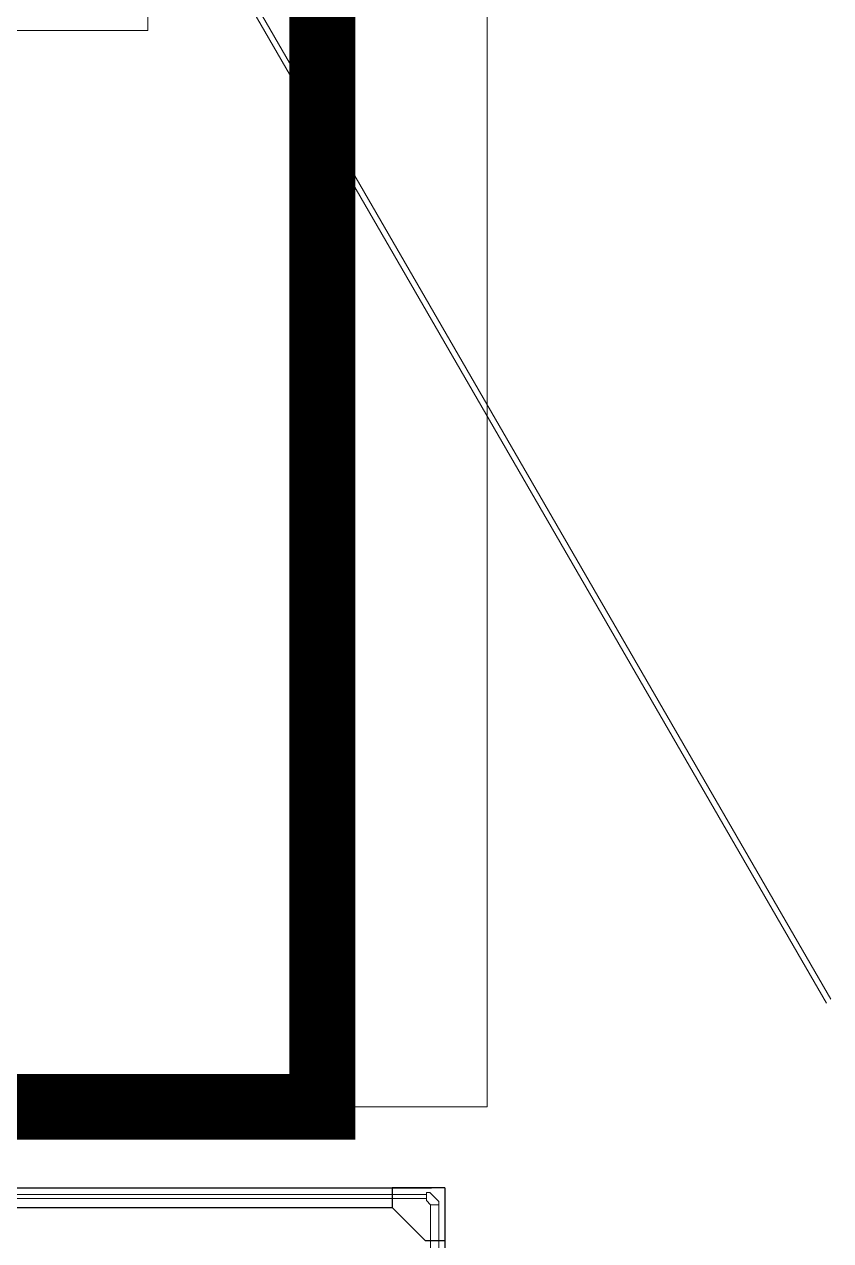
# Model space of a CAD drawing. Header units: inches. Extents: x -1128 to 651, y 96 to 845.
# Drawn here: x -918.79 to -913.25, y 722.14 to 730.48 of the extents above; entities that cross this region are included whole.
import ezdxf

# ---------------------------------------------------------------- set-up
doc = ezdxf.new("R2010")
doc.units = ezdxf.units.IN
doc.header["$MEASUREMENT"] = 0
doc.linetypes.add('DIVIDE', pattern=[1.25, 0.5, -0.25, 0, -0.25, 0, -0.25])
doc.layers.add('150X100mm', color=5, linetype='Continuous')
doc.layers.add('Layer 1', color=7, linetype='Continuous')
for name, color, linetype, lineweight in [('Cables', 7, 'Continuous', 0), ('Equipment', 7, 'Continuous', 0), ('Layout', 6, 'Continuous', 18)]:
    doc.layers.add(name, color=color, linetype=linetype, lineweight=lineweight)

msp = doc.modelspace()

# ---------------------------------------------------------------- linework, layer by layer
at = {"layer": '150X100mm'}
for p, q in [((-920.7219, 722.4984), (-915.9912, 722.4984)), ((-916.2618, 722.4984), (-916.2618, 722.363)), ((-915.8998, 722.4984), (-915.8998, 674.9955)), ((-920.7219, 722.363), (-916.2618, 722.363)), ((-916.2618, 722.363), (-916.0352, 722.1364)), ((-916.0352, 722.1364), (-915.8998, 722.1364))]:
    msp.add_line(p, q, dxfattribs=at)
at = {"layer": '150X100mm', "linetype": 'Continuous'}
msp.add_line((-915.8998, 722.4984), (-916.2618, 722.4984), dxfattribs=at)
at = {"layer": 'Cables', "color": 0}
for p, q in [((-922.7814, 722.4532), (-916.0272, 722.4532)), ((-916.0272, 722.4259), (-922.7814, 722.4259)), ((-915.9988, 722.3825), (-915.9419, 722.3825))]:
    msp.add_line(p, q, dxfattribs=at)
msp.add_lwpolyline([(-915.9419, 722.3825), (-915.9419, 722.4061), (-916.0037, 722.4678), (-916.0272, 722.4678), (-916.0037, 722.4678), (-915.9419, 722.4061)], close=True, dxfattribs=at)
for points in [[(-916.0272, 722.411), (-915.9988, 722.3825), (-916.0272, 722.411), (-916.0272, 722.4678)], [(-915.9987, 722.3825), (-915.9987, 674.7743)]]:
    msp.add_lwpolyline(points, dxfattribs=at)
msp.add_open_spline([(-915.9419, 722.3825), (-915.9419, 722.3825), (-915.9987, 722.3825), (-915.9987, 722.3825), (-915.9987, 722.3825), (-915.9419, 722.3825), (-915.9419, 722.3825), (-915.9419, 722.3825), (-915.9418, 674.7743), (-915.9418, 674.7743)], degree=3, knots=[0, 0, 0, 0, 1, 1, 1, 2, 2, 2, 3, 3, 3, 3], dxfattribs=at)
at = {"layer": 'Equipment', "color": 0}
for points in [[(-922.8228, 723.0548), (-915.6093, 723.0548), (-915.6093, 735.6927), (-922.8228, 735.6927), (-922.8228, 723.0548)], [(-913.2521, 723.7932), (-918.5062, 732.8812)], [(-913.2805, 723.7648), (-918.5346, 732.8527)]]:
    msp.add_lwpolyline(points, dxfattribs=at)
at = {"layer": 'Layer 1', "color": 0, "lineweight": 0}
msp.add_lwpolyline([(-921.2324, 733.648), (-917.9381, 733.648), (-917.9381, 730.4388), (-921.2324, 730.4388), (-921.2324, 733.648)], dxfattribs=at)
at = {"layer": 'Layout', "linetype": 'DIVIDE', "ltscale": 2, "const_width": 0.4512}
msp.add_lwpolyline([(-923.9612, 723.0548), (-916.7412, 723.0548), (-916.7412, 735.6898), (-923.9612, 735.6898), (-923.9612, 723.0548)], dxfattribs=at)

doc.saveas('drawing.dxf')
